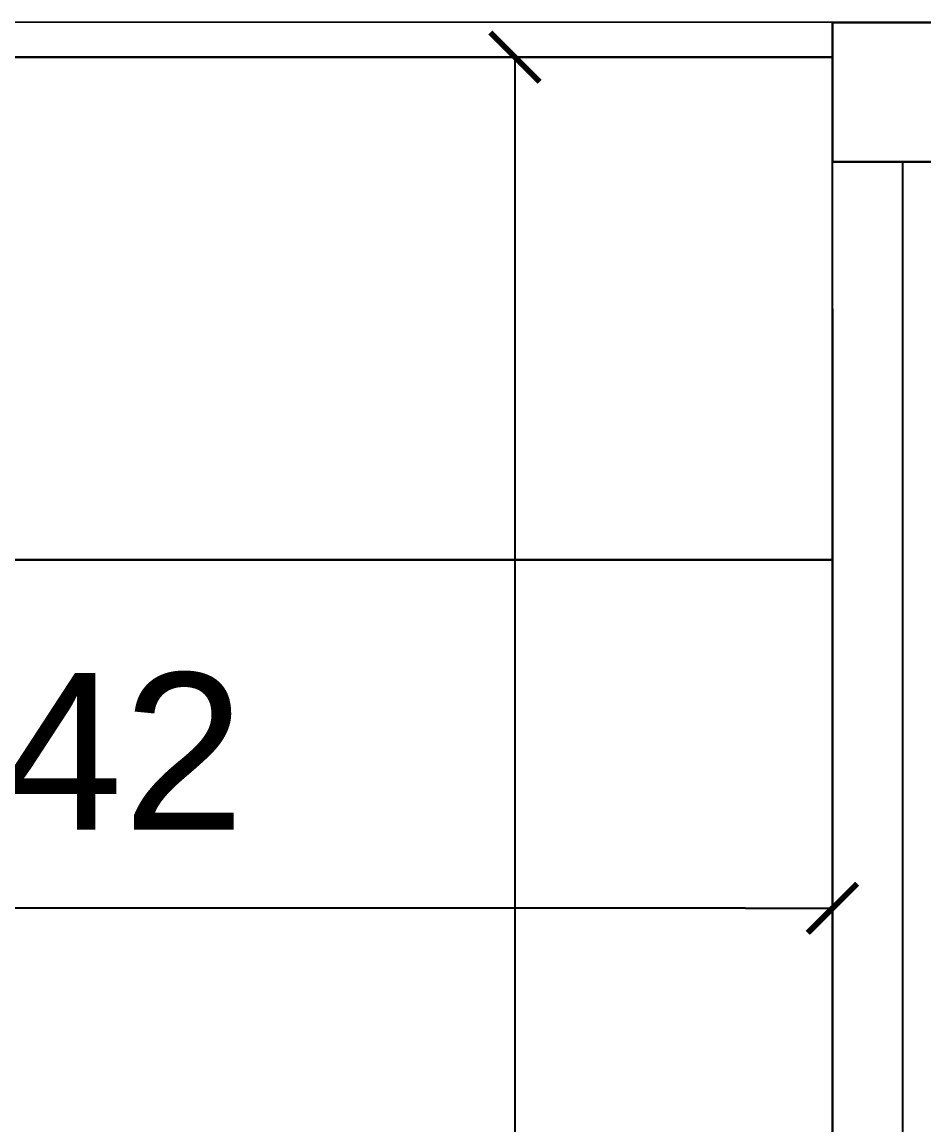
# Model space of a CAD drawing. Header units: metres. Extents: x 198 to 412, y -54 to 17.
# Drawn here: x 254.3912 to 254.6501, y -23.7399 to -23.4232 of the extents above; entities that cross this region are included whole.
import ezdxf

# ---------------------------------------------------------------- set-up
doc = ezdxf.new("R2010")
doc.units = ezdxf.units.M
doc.header["$LTSCALE"] = 10
for name, color, linetype in [('A-ABERTURAS', 2, 'Continuous'), ('A-Revoques', 1, 'Continuous'), ('TCOTA', 1, 'Continuous'), ('TM-REVEST', 252, 'Continuous')]:
    doc.layers.add(name, color=color, linetype=linetype)
doc.styles.add('ARIAL', font='arial.ttf')
doc.dimstyles.new('ST-COTA-25', dxfattribs={"dimscale": 0.25, "dimtxt": 0.18, "dimasz": 0.1, "dimexe": 0.18, "dimexo": 0.0625, "dimgap": 0.09, "dimtad": 1, "dimzin": 4, "dimdsep": 46, "dimtxsty": 'ARIAL', "dimblk1": 'COTA_N', "dimblk2": 'COTA_N', "dimsah": 1, "dimcen": 0.09, "dimclrd": 8, "dimclre": 8, "dimclrt": 1, "dimadec": 0, "dimazin": 0, "dimtfac": 1, "dimtix": 1, "dimtmove": 0, "dimatfit": 3, "dimldrblk": 'COTA_N', "dimfxl": 0.18, "dimtolj": 1, "dimtzin": 0, "dimarcsym": 0})

# ---------------------------------------------------------------- blocks, each defined once
blk = doc.blocks.new('COTA_N')
for p, q in [((0, 0.5), (0, -0.5)), ((-1, 0), (0, 0))]:
    blk.add_line(p, q)
at = {"color": 3, "const_width": 0.065}
blk.add_lwpolyline([(0.141, 0.141), (0.283, 0.283), (0, 0), (-0.141, -0.141), (-0.283, -0.283)], dxfattribs=at)
blk = doc.blocks.new('*D529')
at = {"layer": 'Defpoints', "color": 0, "transparency": 16777216}
for p in [(254.19888, -23.67589), (254.19888, -23.67766), (254.62385, -23.67589)]:
    blk.add_point(p, dxfattribs=at)
at = {"layer": 'TCOTA', "color": 8, "lineweight": -2, "transparency": 16777216}
for p, q in [((254.59885, -23.67766), (254.22388, -23.67766)), ((254.19888, -23.69152), (254.19888, -23.72266)), ((254.62385, -23.69152), (254.62385, -23.72266))]:
    blk.add_line(p, q, dxfattribs=at)
at = {"layer": 'TCOTA', "color": 8, "lineweight": -2, "transparency": 16777216, "xscale": 0.025, "yscale": 0.025, "zscale": 0.025, "rotation": 180}
blk.add_blockref('COTA_N', (254.19888, -23.67766), dxfattribs=at)
at = {"layer": 'TCOTA', "color": 8, "lineweight": -2, "transparency": 16777216, "xscale": 0.025, "yscale": 0.025, "zscale": 0.025}
blk.add_blockref('COTA_N', (254.62385, -23.67766), dxfattribs=at)
at = {"layer": 'TCOTA', "color": 1, "transparency": 16777216, "insert": (254.41136, -23.63257), "char_height": 0.045, "attachment_point": 5, "style": 'ARIAL'}
blk.add_mtext('\\A1;.42', dxfattribs=at)
blk = doc.blocks.new('*D523')
at = {"layer": 'Defpoints', "color": 0, "transparency": 16777216}
for p in [(254.43358, -23.43323), (254.53273, -23.43323), (254.43345, -24.76758)]:
    blk.add_point(p, dxfattribs=at)
at = {"layer": 'TCOTA', "color": 8, "lineweight": -2, "transparency": 16777216}
for p, q in [((254.4492, -23.43323), (254.57773, -23.43323)), ((254.53273, -24.74258), (254.53273, -23.45823)), ((254.44907, -24.76758), (254.57773, -24.76758))]:
    blk.add_line(p, q, dxfattribs=at)
at = {"layer": 'TCOTA', "color": 8, "lineweight": -2, "transparency": 16777216, "xscale": 0.025, "yscale": 0.025, "zscale": 0.025}
for p, rotation in [((254.53273, -23.43323), 90), ((254.53273, -24.76758), 270)]:
    blk.add_blockref('COTA_N', p, dxfattribs=dict(at, rotation=rotation))
at = {"layer": 'TCOTA', "color": 1, "transparency": 16777216, "insert": (254.48724, -24.10041), "char_height": 0.045, "attachment_point": 5, "rotation": 90, "style": 'ARIAL'}
blk.add_mtext('\\A1;1.33', dxfattribs=at)

msp = doc.modelspace()

# ---------------------------------------------------------------- linework, layer by layer
at = {"layer": 'A-ABERTURAS', "transparency": 33554661}
msp.add_line((254.62385, -23.46326), (254.66395, -23.46327), dxfattribs=at)
msp.add_lwpolyline([(254.66396, -23.42327), (254.66396, -23.46326), (254.62385, -23.46326), (254.62385, -23.42327)], close=True, dxfattribs=at)
msp.add_lwpolyline([(254.64395, -23.46326), (254.64389, -24.10047)], dxfattribs=at)
at = {"layer": 'A-Revoques'}
for p, q in [((254.66395, -23.42327), (253.7639, -23.42317)), ((254.62385, -23.43325), (253.7739, -23.43317))]:
    msp.add_line(p, q, dxfattribs=at)
at = {"layer": 'TCOTA'}
for p, q in [((254.62385, -23.74687), (254.62385, -23.42326)), ((254.62385, -23.42326), (254.62385, -23.46326)), ((254.66395, -23.42327), (254.62385, -23.42326))]:
    msp.add_line(p, q, dxfattribs=at)
at = {"layer": 'TM-REVEST'}
for points in [[(254.19885, -23.57762), (254.19881, -23.43323), (254.62378, -23.43323), (254.62383, -23.57762)], [(254.19888, -24.17762), (254.19888, -23.57762), (254.62385, -23.57762), (254.62385, -24.17762)]]:
    msp.add_lwpolyline(points, close=True, dxfattribs=at)

# ---------------------------------------------------------------- dimensions: what is measured, and where the dimension line sits
at = {"layer": 'TCOTA'}
for base, p1, p2, angle, picture, middle in [((254.53273, -23.43323), (254.43345, -24.76758), (254.43358, -23.43323), 90, '*D523', (254.48724, -24.10041)), ((254.19888, -23.67766), (254.62385, -23.67589), (254.19888, -23.67589), 180, '*D529', (254.41136, -23.63257))]:
    dim = msp.add_linear_dim(base=base, p1=p1, p2=p2, angle=angle, dimstyle='ST-COTA-25', dxfattribs=at)
    dim.commit()
    dim.dimension.update_dxf_attribs({"geometry": picture, "text_midpoint": middle})

doc.saveas('drawing.dxf')
